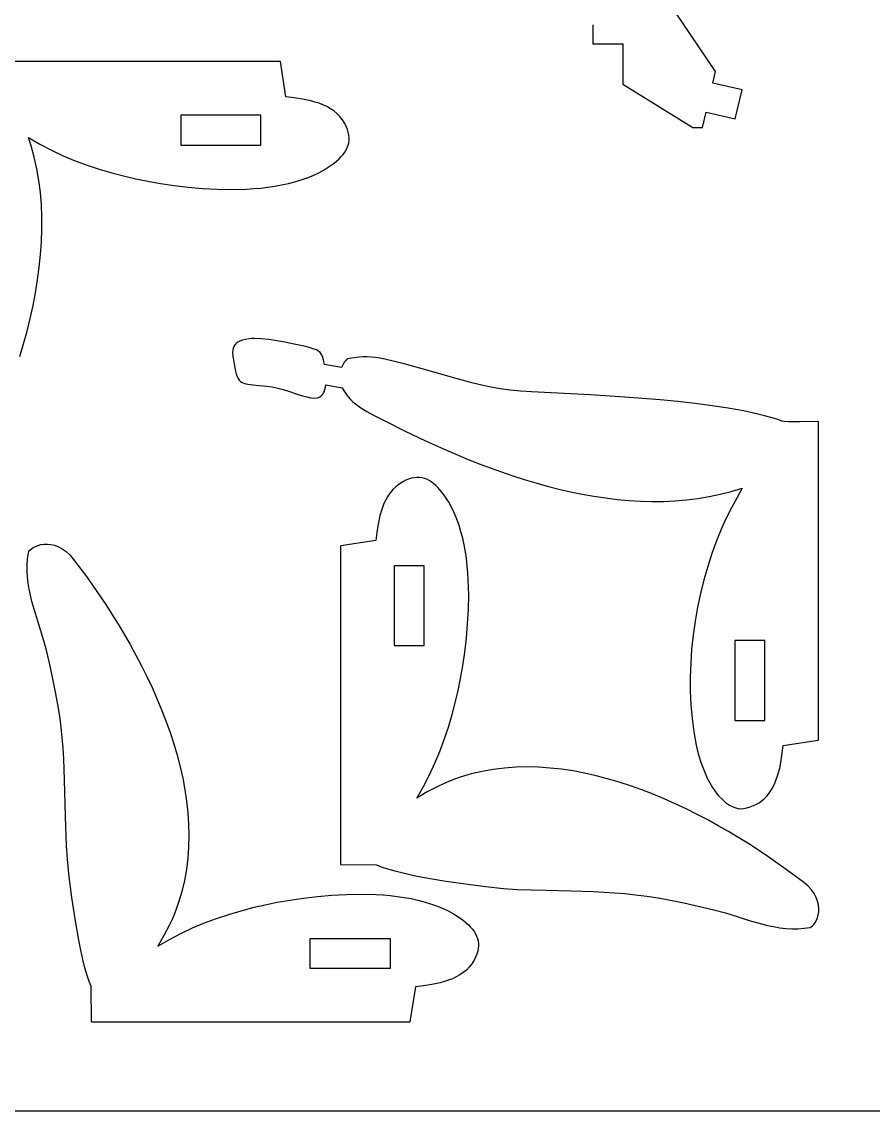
# Model space of a CAD drawing. Extents: x 279 to 859, y 491 to 871.
# Drawn here: x 494.5 to 567.8, y 491 to 584.8 of the extents above; entities that cross this region are included whole.
import ezdxf

# ---------------------------------------------------------------- set-up
doc = ezdxf.new("R2010")
doc.units = 0
doc.layers.get('0').update_dxf_attribs({"linetype": 'CONTINUOUS'})

msp = doc.modelspace()

# ---------------------------------------------------------------- linework, layer by layer
at = {"color": 3}
for p, q in [((554.240798, 580.557138), (546.256998, 592.352138)), ((543.676698, 584.584638), (543.676698, 582.947338)), ((543.676698, 582.947338), (546.256998, 582.947338)), ((546.256998, 582.947338), (546.256998, 579.450638)), ((516.768072, 581.416944), (489.344872, 581.419444)), ((517.244572, 578.367844), (516.768072, 581.416944)), ((554.004898, 579.553838), (554.240798, 580.557138)), ((546.256998, 579.450638), (552.277998, 575.722538)), ((556.517898, 578.967638), (554.004898, 579.553838)), ((555.934398, 576.465138), (556.517898, 578.967638)), ((517.942172, 578.285463), (517.244572, 578.367844)), ((518.662891, 578.175689), (517.942172, 578.285463)), ((519.385869, 578.022952), (518.662891, 578.175689)), ((519.741687, 577.925607), (519.385869, 578.022952)), ((520.090247, 577.811681), (519.741687, 577.925607)), ((520.428943, 577.67923), (520.090247, 577.811681)), ((520.755166, 577.526306), (520.428943, 577.67923)), ((521.066309, 577.350963), (520.755166, 577.526306)), ((521.359766, 577.151255), (521.066309, 577.350963)), ((521.632928, 576.925235), (521.359766, 577.151255)), ((521.883188, 576.670958), (521.632928, 576.925235)), ((522.107938, 576.386476), (521.883188, 576.670958)), ((522.304572, 576.069844), (522.107938, 576.386476)), ((553.108398, 575.722538), (553.421398, 577.050838)), ((553.421398, 577.050838), (555.934398, 576.465138)), ((522.434079, 575.810587), (522.304572, 576.069844)), ((522.53567, 575.559723), (522.434079, 575.810587)), ((522.609994, 575.316793), (522.53567, 575.559723)), ((522.657702, 575.081336), (522.609994, 575.316793)), ((552.277998, 575.722538), (553.108398, 575.722538)), ((495.298572, 574.137644), (495.059672, 574.864644)), ((495.059672, 574.864644), (496.05943, 574.289669)), ((496.05943, 574.289669), (497.059213, 573.768883)), ((522.59536, 574.205056), (522.647622, 574.415213)), ((522.647622, 574.415213), (522.675866, 574.631006)), ((522.679443, 574.852894), (522.657702, 575.081336)), ((522.675866, 574.631006), (522.679443, 574.852894)), ((495.568812, 573.162762), (495.298572, 574.137644)), ((497.059213, 573.768883), (498.064551, 573.297693)), ((521.996516, 573.222724), (522.159124, 573.411595)), ((522.159124, 573.411595), (522.300961, 573.603805)), ((522.300961, 573.603805), (522.42138, 573.799812)), ((522.42138, 573.799812), (522.519729, 574.000076)), ((522.519729, 574.000076), (522.59536, 574.205056)), ((495.790396, 572.168251), (495.568812, 573.162762)), ((498.064551, 573.297693), (499.080972, 572.871506)), ((499.080972, 572.871506), (500.114006, 572.485731)), ((500.114006, 572.485731), (501.169182, 572.135774)), ((520.535969, 572.091868), (520.97609, 572.369249)), ((520.97609, 572.369249), (521.390572, 572.671544)), ((521.390572, 572.671544), (521.813789, 573.036732)), ((521.813789, 573.036732), (521.996516, 573.222724)), ((495.964883, 571.155729), (495.790396, 572.168251)), ((501.169182, 572.135774), (502.252027, 571.817042)), ((502.252027, 571.817042), (503.368072, 571.524944)), ((503.368072, 571.524944), (504.317052, 571.304833)), ((519.077817, 571.401487), (519.585228, 571.608759)), ((519.585228, 571.608759), (520.071813, 571.838629)), ((520.071813, 571.838629), (520.535969, 572.091868)), ((496.093831, 570.126816), (495.964883, 571.155729)), ((504.317052, 571.304833), (505.349587, 571.094792)), ((505.349587, 571.094792), (506.45284, 570.901002)), ((506.45284, 570.901002), (507.613977, 570.729639)), ((507.613977, 570.729639), (508.820162, 570.586882)), ((508.820162, 570.586882), (510.058561, 570.47891)), ((514.461333, 570.464132), (515.077591, 570.518429)), ((515.077591, 570.518429), (515.685858, 570.589145)), ((515.685858, 570.589145), (516.284531, 570.677052)), ((516.284531, 570.677052), (516.872004, 570.782923)), ((516.872004, 570.782923), (517.446674, 570.90753)), ((517.446674, 570.90753), (518.006935, 571.051644)), ((518.006935, 571.051644), (518.551184, 571.216039)), ((518.551184, 571.216039), (519.077817, 571.401487)), ((496.178798, 569.083128), (496.093831, 570.126816)), ((510.058561, 570.47891), (511.316339, 570.4119)), ((511.316339, 570.4119), (512.58066, 570.392031)), ((512.58066, 570.392031), (513.838689, 570.425482)), ((513.838689, 570.425482), (514.461333, 570.464132)), ((496.221342, 568.026285), (496.178798, 569.083128)), ((496.223022, 566.957905), (496.221342, 568.026285)), ((496.185397, 565.879606), (496.223022, 566.957905)), ((496.110025, 564.793007), (496.185397, 565.879606)), ((495.998463, 563.699726), (496.110025, 564.793007)), ((495.852271, 562.601381), (495.998463, 563.699726)), ((495.673007, 561.499591), (495.852271, 562.601381)), ((495.462229, 560.395974), (495.673007, 561.499591)), ((495.221496, 559.292148), (495.462229, 560.395974)), ((494.952366, 558.189732), (495.221496, 559.292148)), ((494.656397, 557.090344), (494.952366, 558.189732)), ((513.493837, 557.412717), (513.2743, 557.332253)), ((513.755062, 557.479722), (513.493837, 557.412717)), ((514.061023, 557.53332), (513.755062, 557.479722)), ((514.277615, 557.553523), (514.061023, 557.53332)), ((514.528111, 557.558684), (514.277615, 557.553523)), ((515.11091, 557.529829), (514.528111, 557.558684)), ((515.769609, 557.458652), (515.11091, 557.529829)), ((516.464398, 557.357045), (515.769609, 557.458652)), ((517.155464, 557.236904), (516.464398, 557.357045)), ((494.335148, 555.995602), (494.656397, 557.090344)), ((512.661924, 556.563942), (512.648899, 556.387818)), ((512.69531, 556.726245), (512.661924, 556.563942)), ((512.752105, 556.874778), (512.69531, 556.726245)), ((512.835354, 557.009594), (512.752105, 556.874778)), ((512.948106, 557.130744), (512.835354, 557.009594)), ((513.093405, 557.238279), (512.948106, 557.130744)), ((513.2743, 557.332253), (513.093405, 557.238279)), ((517.802998, 557.110123), (517.155464, 557.236904)), ((518.808223, 556.88422), (517.802998, 557.110123)), ((519.246232, 556.773595), (518.808223, 556.88422)), ((519.596773, 556.673769), (519.246232, 556.773595)), ((519.872501, 556.56719), (519.596773, 556.673769)), ((520.086073, 556.436308), (519.872501, 556.56719)), ((520.173505, 556.356268), (520.086073, 556.436308)), ((512.648899, 556.387818), (512.671746, 555.993898)), ((512.671746, 555.993898), (512.739479, 555.54407)), ((512.739479, 555.54407), (512.827723, 555.03792)), ((520.250144, 556.263571), (520.173505, 556.356268)), ((520.377373, 556.031428), (520.250144, 556.263571)), ((520.480413, 555.722328), (520.377373, 556.031428)), ((520.571923, 555.31872), (520.480413, 555.722328)), ((522.285223, 555.533895), (522.143151, 555.288639)), ((522.370453, 555.644673), (522.285223, 555.533895)), ((522.465469, 555.737864), (522.370453, 555.644673)), ((522.570512, 555.806201), (522.465469, 555.737864)), ((522.685823, 555.84242), (522.570512, 555.806201)), ((523.520029, 555.943267), (522.685823, 555.84242)), ((523.885572, 555.965738), (523.520029, 555.943267)), ((524.235023, 555.968645), (523.885572, 555.965738)), ((524.582092, 555.951293), (524.235023, 555.968645)), ((524.940491, 555.912986), (524.582092, 555.951293)), ((525.323931, 555.853027), (524.940491, 555.912986)), ((525.746123, 555.77072), (525.323931, 555.853027)), ((526.600398, 555.580582), (525.746123, 555.77072)), ((527.417711, 555.379668), (526.600398, 555.580582)), ((512.827723, 555.03792), (512.884671, 554.748258)), ((512.884671, 554.748258), (512.95084, 554.50097)), ((522.037323, 555.06022), (520.571923, 555.31872)), ((522.143151, 555.288639), (522.037323, 555.06022)), ((528.965746, 554.956387), (527.417711, 555.379668)), ((531.88551, 554.100158), (528.965746, 554.956387)), ((512.95084, 554.50097), (513.027509, 554.292437)), ((513.027509, 554.292437), (513.115952, 554.119042)), ((513.115952, 554.119042), (513.217448, 553.977164)), ((513.217448, 553.977164), (513.333271, 553.863185)), ((513.333271, 553.863185), (513.4647, 553.773485)), ((513.4647, 553.773485), (513.61301, 553.704445)), ((513.61301, 553.704445), (513.779479, 553.652447)), ((513.779479, 553.652447), (513.965382, 553.613871)), ((513.965382, 553.613871), (514.400599, 553.562511)), ((533.354419, 553.710715), (531.88551, 554.100158)), ((534.112387, 553.535179), (533.354419, 553.710715)), ((514.400599, 553.562511), (514.928875, 553.521411)), ((514.928875, 553.521411), (515.560423, 553.46162)), ((515.560423, 553.46162), (516.055056, 553.386826)), ((516.055056, 553.386826), (516.536637, 553.282992)), ((516.536637, 553.282992), (517.002938, 553.15865)), ((517.002938, 553.15865), (517.451735, 553.022331)), ((517.451735, 553.022331), (518.287915, 552.747887)), ((518.287915, 552.747887), (518.670847, 552.626823)), ((520.245299, 552.585601), (520.336026, 552.664128)), ((520.336026, 552.664128), (520.416814, 552.760989)), ((520.416814, 552.760989), (520.487384, 552.87725)), ((520.487384, 552.87725), (520.547458, 553.013977)), ((520.547458, 553.013977), (520.596758, 553.172237)), ((520.596758, 553.172237), (520.635005, 553.353096)), ((520.635005, 553.353096), (520.661923, 553.55762)), ((520.661923, 553.55762), (522.089923, 553.30582)), ((522.089923, 553.30582), (522.245117, 553.027217)), ((522.245117, 553.027217), (522.415316, 552.769902)), ((522.415316, 552.769902), (522.59951, 552.532157)), ((534.89413, 553.376059), (534.112387, 553.535179)), ((535.705722, 553.236074), (534.89413, 553.376059)), ((536.553235, 553.117943), (535.705722, 553.236074)), ((537.442744, 553.024385), (536.553235, 553.117943)), ((538.380323, 552.95812), (537.442744, 553.024385)), ((543.477352, 552.691134), (538.380323, 552.95812)), ((546.428919, 552.506375), (543.477352, 552.691134)), ((518.670847, 552.626823), (519.027373, 552.527908)), ((519.027373, 552.527908), (519.355267, 552.45967)), ((519.355267, 552.45967), (519.652305, 552.430643)), ((519.652305, 552.430643), (519.916261, 552.449356)), ((519.916261, 552.449356), (520.035138, 552.479281)), ((520.035138, 552.479281), (520.14491, 552.52434)), ((520.14491, 552.52434), (520.245299, 552.585601)), ((522.59951, 552.532157), (522.796691, 552.312267)), ((522.796691, 552.312267), (523.005852, 552.108515)), ((523.005852, 552.108515), (523.225983, 551.919184)), ((523.225983, 551.919184), (523.695123, 551.57692)), ((547.948141, 552.394163), (546.428919, 552.506375)), ((549.474485, 552.266058), (547.948141, 552.394163)), ((550.991572, 552.120054), (549.474485, 552.266058)), ((552.483025, 551.954148), (550.991572, 552.120054)), ((553.932464, 551.766336), (552.483025, 551.954148)), ((555.323512, 551.554612), (553.932464, 551.766336)), ((523.695123, 551.57692), (524.196044, 551.271744)), ((524.196044, 551.271744), (524.720679, 550.989923)), ((524.720679, 550.989923), (525.808823, 550.44142)), ((556.63979, 551.316973), (555.323512, 551.554612)), ((557.86492, 551.051414), (556.63979, 551.316973)), ((558.438186, 550.907539), (557.86492, 551.051414)), ((558.982523, 550.755931), (558.438186, 550.907539)), ((525.808823, 550.44142), (527.501193, 549.588736)), ((559.495885, 550.596342), (558.982523, 550.755931)), ((559.976223, 550.42852), (559.495885, 550.596342)), ((560.15891, 550.402506), (559.976223, 550.42852)), ((560.49958, 550.387679), (560.15891, 550.402506)), ((561.457685, 550.38207), (560.49958, 550.387679)), ((563.100623, 550.40042), (561.457685, 550.38207)), ((563.100623, 522.99752), (563.100623, 550.40042)), ((527.501193, 549.588736), (529.257528, 548.747625)), ((529.257528, 548.747625), (531.070626, 547.929682)), ((531.070626, 547.929682), (532.933288, 547.146503)), ((532.933288, 547.146503), (533.880955, 546.771573)), ((533.880955, 546.771573), (534.838312, 546.409681)), ((534.838312, 546.409681), (535.80446, 546.062277)), ((527.292122, 545.216989), (526.975475, 545.020406)), ((527.551379, 545.346486), (527.292122, 545.216989)), ((527.802246, 545.448082), (527.551379, 545.346486)), ((528.045182, 545.522425), (527.802246, 545.448082)), ((528.280645, 545.570161), (528.045182, 545.522425)), ((528.509095, 545.591936), (528.280645, 545.570161)), ((528.730991, 545.588397), (528.509095, 545.591936)), ((528.946793, 545.560191), (528.730991, 545.588397)), ((529.156959, 545.507964), (528.946793, 545.560191)), ((529.361949, 545.432363), (529.156959, 545.507964)), ((529.562222, 545.334034), (529.361949, 545.432363)), ((529.758238, 545.213624), (529.562222, 545.334034)), ((529.950454, 545.07178), (529.758238, 545.213624)), ((535.80446, 546.062277), (536.778497, 545.730811)), ((536.778497, 545.730811), (537.759525, 545.416732)), ((537.759525, 545.416732), (538.746643, 545.121489)), ((526.210698, 544.272325), (526.011002, 543.978883)), ((526.436711, 544.545465), (526.210698, 544.272325)), ((526.690987, 544.795695), (526.436711, 544.545465)), ((526.975475, 545.020406), (526.690987, 544.795695)), ((530.139332, 544.909147), (529.950454, 545.07178)), ((530.32533, 544.726374), (530.139332, 544.909147)), ((530.690522, 544.302989), (530.32533, 544.726374)), ((530.993485, 543.887564), (530.690522, 544.302989)), ((538.746643, 545.121489), (539.73895, 544.846531)), ((539.73895, 544.846531), (540.735548, 544.593308)), ((540.735548, 544.593308), (541.735535, 544.363269)), ((541.735535, 544.363269), (542.738011, 544.157863)), ((554.634274, 544.141959), (555.587204, 544.388678)), ((555.587204, 544.388678), (556.530023, 544.68032)), ((556.530023, 544.68032), (556.055498, 543.816876)), ((525.682767, 543.341525), (525.550334, 543.002827)), ((525.835674, 543.667746), (525.682767, 543.341525)), ((526.011002, 543.978883), (525.835674, 543.667746)), ((531.271469, 543.446687), (530.993485, 543.887564)), ((531.525245, 542.981951), (531.271469, 543.446687)), ((542.738011, 544.157863), (543.742077, 543.97854)), ((543.742077, 543.97854), (544.746832, 543.826749)), ((544.746832, 543.826749), (545.751377, 543.70394)), ((545.751377, 543.70394), (546.75481, 543.611561)), ((546.75481, 543.611561), (547.756233, 543.551063)), ((547.756233, 543.551063), (548.754744, 543.523894)), ((548.754744, 543.523894), (549.749445, 543.531503)), ((549.749445, 543.531503), (550.739434, 543.575341)), ((550.739434, 543.575341), (551.723811, 543.656856)), ((551.723811, 543.656856), (552.701677, 543.777498)), ((552.701677, 543.777498), (553.672131, 543.938716)), ((553.672131, 543.938716), (554.634274, 544.141959)), ((556.055498, 543.816876), (555.596348, 542.959545)), ((525.436427, 542.65426), (525.339099, 542.298433)), ((525.550334, 543.002827), (525.436427, 542.65426)), ((531.755591, 542.494946), (531.525245, 542.981951)), ((531.963279, 541.987265), (531.755591, 542.494946)), ((555.596348, 542.959545), (555.158535, 542.089276)), ((525.186389, 541.575434), (525.076623, 540.854697)), ((525.339099, 542.298433), (525.186389, 541.575434)), ((532.149085, 541.460499), (531.963279, 541.987265)), ((532.313784, 540.916241), (532.149085, 541.460499)), ((555.158535, 542.089276), (554.748023, 541.18702)), ((525.076623, 540.854697), (524.994222, 540.157089)), ((532.45815, 540.356081), (532.313784, 540.916241)), ((554.748023, 541.18702), (554.317762, 540.124935)), ((495.324267, 539.43222), (495.485222, 539.544464)), ((495.485222, 539.544464), (495.678547, 539.647338)), ((495.678547, 539.647338), (495.9008, 539.735158)), ((495.9008, 539.735158), (496.148541, 539.80224)), ((496.148541, 539.80224), (496.418326, 539.842902)), ((496.418326, 539.842902), (496.706715, 539.851458)), ((496.706715, 539.851458), (497.010266, 539.822227)), ((497.010266, 539.822227), (497.325537, 539.749523)), ((497.325537, 539.749523), (497.649087, 539.627664)), ((497.649087, 539.627664), (497.977474, 539.450966)), ((521.945022, 539.680889), (521.942622, 512.257389)), ((521.977122, 539.685889), (521.945022, 539.680889)), ((524.994222, 540.157089), (521.977122, 539.685889)), ((532.582957, 539.781612), (532.45815, 540.356081)), ((532.688981, 539.194426), (532.582957, 539.781612)), ((554.317762, 540.124935), (553.920516, 539.030979)), ((494.9867, 538.579386), (495.070039, 539.096102)), ((495.070039, 539.096102), (495.113234, 539.202355)), ((495.113234, 539.202355), (495.199123, 539.316289)), ((495.199123, 539.316289), (495.324267, 539.43222)), ((497.977474, 539.450966), (498.307256, 539.213745)), ((498.307256, 539.213745), (498.634991, 538.910318)), ((498.634991, 538.910318), (498.957239, 538.535002)), ((532.776996, 538.596114), (532.688981, 539.194426)), ((532.847776, 537.988267), (532.776996, 538.596114)), ((553.920516, 539.030979), (553.557608, 537.909014)), ((494.944277, 537.537499), (494.94614, 538.05964)), ((494.94614, 538.05964), (494.9867, 538.579386)), ((498.957239, 538.535002), (500.065242, 537.052552)), ((532.902097, 537.372479), (532.847776, 537.988267)), ((553.557608, 537.909014), (553.230366, 536.762903)), ((494.977029, 537.0136), (494.944277, 537.537499)), ((495.040318, 536.488581), (494.977029, 537.0136)), ((500.065242, 537.052552), (501.170714, 535.477664)), ((532.940732, 536.75034), (532.902097, 537.372479)), ((532.974047, 535.493377), (532.940732, 536.75034)), ((553.230366, 536.762903), (552.940116, 535.596507)), ((495.130061, 535.963077), (495.040318, 536.488581)), ((495.242178, 535.437726), (495.130061, 535.963077)), ((495.372589, 534.913164), (495.242178, 535.437726)), ((495.671967, 533.868956), (495.372589, 534.913164)), ((501.170714, 535.477664), (501.717825, 534.658491)), ((532.953917, 534.230112), (532.974047, 535.493377)), ((552.940116, 535.596507), (552.688183, 534.413689)), ((501.717825, 534.658491), (502.258693, 533.819732)), ((532.886539, 532.973281), (532.953917, 534.230112)), ((552.688183, 534.413689), (552.475893, 533.21831)), ((495.995548, 532.835547), (495.671967, 533.868956)), ((502.258693, 533.819732), (502.791447, 532.96256)), ((502.791447, 532.96256), (503.314217, 532.08815)), ((532.778112, 531.735617), (532.886539, 532.973281)), ((552.475893, 533.21831), (552.304573, 532.014233)), ((496.310688, 531.818031), (495.995548, 532.835547)), ((503.314217, 532.08815), (503.825132, 531.197676)), ((552.304573, 532.014233), (552.175548, 530.805319)), ((496.584739, 530.821502), (496.310688, 531.818031)), ((503.825132, 531.197676), (504.322323, 530.292311)), ((532.634831, 530.529853), (532.778112, 531.735617)), ((496.90624, 529.47529), (496.584739, 530.821502)), ((504.322323, 530.292311), (504.803919, 529.373231)), ((532.462895, 529.368725), (532.634831, 530.529853)), ((552.175548, 530.805319), (552.090144, 529.595431)), ((497.180202, 528.238748), (496.90624, 529.47529)), ((504.803919, 529.373231), (505.268049, 528.441609)), ((532.268499, 528.264965), (532.462895, 529.368725)), ((552.090144, 529.595431), (552.049687, 528.388431)), ((505.268049, 528.441609), (505.712844, 527.49862)), ((532.057843, 527.231309), (532.268499, 528.264965)), ((552.049687, 528.388431), (552.055504, 527.188181)), ((497.410763, 527.096546), (497.180202, 528.238748)), ((505.712844, 527.49862), (506.136434, 526.545437)), ((497.602062, 526.033355), (497.410763, 527.096546)), ((506.136434, 526.545437), (506.536947, 525.583235)), ((531.837122, 526.280489), (532.057843, 527.231309)), ((552.055504, 527.188181), (552.10892, 525.998543)), ((497.758237, 525.033844), (497.602062, 526.033355)), ((506.536947, 525.583235), (506.912514, 524.613189)), ((531.545167, 525.165204), (531.837122, 526.280489)), ((552.10892, 525.998543), (552.211261, 524.823378)), ((497.883426, 524.082685), (497.758237, 525.033844)), ((506.912514, 524.613189), (507.261264, 523.636472)), ((531.22639, 524.082575), (531.545167, 525.165204)), ((552.211261, 524.823378), (552.363853, 523.66655)), ((497.981768, 523.164547), (497.883426, 524.082685)), ((507.261264, 523.636472), (507.581328, 522.654259)), ((530.876273, 523.027244), (531.22639, 524.082575)), ((552.363853, 523.66655), (552.568023, 522.53192)), ((498.057401, 522.264102), (497.981768, 523.164547)), ((507.581328, 522.654259), (507.870834, 521.667723)), ((530.490297, 521.993852), (530.876273, 523.027244)), ((560.048923, 522.50082), (563.077923, 522.97392)), ((563.077923, 522.97392), (563.100623, 522.99752)), ((498.114463, 521.366019), (498.057401, 522.264102)), ((530.063942, 520.977039), (530.490297, 521.993852)), ((552.568023, 522.53192), (552.746415, 521.788396)), ((552.746415, 521.788396), (552.999254, 520.969369)), ((559.886887, 521.218008), (559.982032, 521.875232)), ((559.982032, 521.875232), (560.048923, 522.50082)), ((498.157093, 520.454968), (498.114463, 521.366019)), ((507.870834, 521.667723), (508.127913, 520.67804)), ((529.59269, 519.971447), (530.063942, 520.977039)), ((552.999254, 520.969369), (553.154101, 520.546083)), ((559.753587, 520.548558), (559.886887, 521.218008)), ((498.215609, 518.532649), (498.157093, 520.454968)), ((508.127913, 520.67804), (508.350694, 519.686382)), ((529.072023, 518.971717), (529.59269, 519.971447)), ((533.189294, 520.050521), (532.253422, 519.772589)), ((534.136108, 520.273582), (533.189294, 520.050521)), ((535.092691, 520.443643), (534.136108, 520.273582)), ((536.057867, 520.562573), (535.092691, 520.443643)), ((537.030464, 520.632244), (536.057867, 520.562573)), ((538.009306, 520.654526), (537.030464, 520.632244)), ((538.99322, 520.631288), (538.009306, 520.654526)), ((539.981031, 520.564402), (538.99322, 520.631288)), ((540.971565, 520.455737), (539.981031, 520.564402)), ((541.963648, 520.307163), (540.971565, 520.455737)), ((542.956106, 520.120552), (541.963648, 520.307163)), ((543.947765, 519.897773), (542.956106, 520.120552)), ((544.93745, 519.640698), (543.947765, 519.897773)), ((553.154101, 520.546083), (553.328171, 520.12137)), ((553.328171, 520.12137), (553.521669, 519.701048)), ((559.460446, 519.563924), (559.572235, 519.886295)), ((559.572235, 519.886295), (559.753587, 520.548558)), ((508.350694, 519.686382), (508.537307, 518.693925)), ((528.497422, 517.972489), (529.072023, 518.971717)), ((530.322959, 518.982414), (529.400014, 518.500636)), ((530.793901, 519.203237), (530.322959, 518.982414)), ((531.272136, 519.409255), (530.793901, 519.203237)), ((531.758398, 519.599396), (531.272136, 519.409255)), ((532.253422, 519.772589), (531.758398, 519.599396)), ((545.923987, 519.351195), (544.93745, 519.640698)), ((546.906202, 519.031135), (545.923987, 519.351195)), ((547.882922, 518.682389), (546.906202, 519.031135)), ((553.521669, 519.701048), (553.734798, 519.290933)), ((553.734798, 519.290933), (553.967762, 518.89684)), ((553.967762, 518.89684), (554.220765, 518.524587)), ((559.025777, 518.66097), (559.188454, 518.948835)), ((559.188454, 518.948835), (559.332931, 519.250629)), ((559.332931, 519.250629), (559.460446, 519.563924)), ((498.266055, 516.374505), (498.215609, 518.532649)), ((508.537307, 518.693925), (508.685882, 517.701843)), ((529.400014, 518.500636), (528.497422, 517.972489)), ((548.85297, 518.306827), (547.882922, 518.682389)), ((549.815175, 517.90632), (548.85297, 518.306827)), ((554.220765, 518.524587), (554.494011, 518.17999)), ((554.494011, 518.17999), (554.787704, 517.868865)), ((558.416173, 517.905208), (558.640874, 518.13673)), ((558.640874, 518.13673), (558.843663, 518.38946)), ((558.843663, 518.38946), (559.025777, 518.66097)), ((508.685882, 517.701843), (508.794548, 516.711309)), ((550.76836, 517.482737), (549.815175, 517.90632)), ((551.711353, 517.037948), (550.76836, 517.482737)), ((552.642979, 516.573826), (551.711353, 517.037948)), ((554.787704, 517.868865), (555.102048, 517.59703)), ((555.102048, 517.59703), (555.437246, 517.370299)), ((555.437246, 517.370299), (555.793503, 517.19449)), ((555.793503, 517.19449), (555.979592, 517.127499)), ((555.979592, 517.127499), (556.171023, 517.07542)), ((556.171023, 517.07542), (556.391703, 517.054847)), ((556.391703, 517.054847), (556.648307, 517.078331)), ((556.648307, 517.078331), (556.927012, 517.137887)), ((556.927012, 517.137887), (557.213998, 517.225533)), ((557.213998, 517.225533), (557.495443, 517.333282)), ((557.495443, 517.333282), (557.757526, 517.453153)), ((557.757526, 517.453153), (557.986426, 517.57716)), ((557.986426, 517.57716), (558.168323, 517.69732)), ((558.168323, 517.69732), (558.416173, 517.905208)), ((498.341539, 513.857902), (498.266055, 516.374505)), ((508.794548, 516.711309), (508.861436, 515.723499)), ((553.562064, 516.092238), (552.642979, 516.573826)), ((554.467433, 515.595057), (553.562064, 516.092238)), ((508.861436, 515.723499), (508.884674, 514.739586)), ((555.357912, 515.084152), (554.467433, 515.595057)), ((508.884674, 514.739586), (508.862393, 513.760744)), ((556.232328, 514.561393), (555.357912, 515.084152)), ((557.089506, 514.028651), (556.232328, 514.561393)), ((498.42021, 512.702326), (498.341539, 513.857902)), ((508.862393, 513.760744), (508.792723, 512.788147)), ((557.928272, 513.487796), (557.089506, 514.028651)), ((558.747451, 512.940698), (557.928272, 513.487796)), ((498.57995, 511.179344), (498.42021, 512.702326)), ((508.792723, 512.788147), (508.673792, 511.822971)), ((560.322354, 511.835257), (558.747451, 512.940698)), ((508.673792, 511.822971), (508.503732, 510.866388)), ((521.942622, 512.257389), (525.033222, 512.235989)), ((525.033222, 512.235989), (525.440381, 512.059291)), ((525.440381, 512.059291), (525.971517, 511.880377)), ((525.971517, 511.880377), (526.610026, 511.700974)), ((526.610026, 511.700974), (527.339308, 511.522814)), ((527.339308, 511.522814), (528.142759, 511.347626)), ((561.804822, 510.727289), (560.322354, 511.835257)), ((498.806925, 509.421768), (498.57995, 511.179344)), ((508.503732, 510.866388), (508.280671, 509.919574)), ((528.142759, 511.347626), (529.003777, 511.177139)), ((529.003777, 511.177139), (530.832109, 510.857189)), ((530.832109, 510.857189), (532.691486, 510.576802)), ((532.691486, 510.576802), (534.449092, 510.349814)), ((562.180107, 510.405076), (561.804822, 510.727289)), ((508.280671, 509.919574), (508.002739, 508.983702)), ((518.759947, 509.365111), (519.965702, 509.508392)), ((519.965702, 509.508392), (521.20336, 509.616819)), ((521.20336, 509.616819), (522.460188, 509.684197)), ((522.460188, 509.684197), (523.723451, 509.704327)), ((523.723451, 509.704327), (524.980415, 509.671012)), ((524.980415, 509.671012), (525.602556, 509.632377)), ((525.602556, 509.632377), (526.218347, 509.578056)), ((526.218347, 509.578056), (526.826196, 509.507276)), ((526.826196, 509.507276), (527.424511, 509.419261)), ((534.449092, 510.349814), (535.972109, 510.190064)), ((535.972109, 510.190064), (537.127722, 510.111389)), ((537.127722, 510.111389), (539.644292, 510.035935)), ((539.644292, 510.035935), (541.802412, 509.985503)), ((541.802412, 509.985503), (543.724718, 509.926993)), ((543.724718, 509.926993), (544.635765, 509.884364)), ((544.635765, 509.884364), (545.533847, 509.827302)), ((545.533847, 509.827302), (546.434293, 509.751669)), ((546.434293, 509.751669), (547.352435, 509.653328)), ((547.352435, 509.653328), (548.3036, 509.52814)), ((548.3036, 509.52814), (549.303119, 509.371969)), ((562.483512, 510.077368), (562.180107, 510.405076)), ((562.72072, 509.747607), (562.483512, 510.077368)), ((562.897412, 509.419236), (562.72072, 509.747607)), ((499.087301, 507.562414), (498.806925, 509.421768)), ((508.002739, 508.983702), (507.829545, 508.488674)), ((513.395316, 508.275418), (514.510639, 508.567402)), ((514.510639, 508.567402), (515.461441, 508.788123)), ((515.461441, 508.788123), (516.495082, 508.998779)), ((516.495082, 508.998779), (517.598829, 509.193175)), ((517.598829, 509.193175), (518.759947, 509.365111)), ((527.424511, 509.419261), (528.011701, 509.313237)), ((528.011701, 509.313237), (528.586175, 509.18843)), ((528.586175, 509.18843), (529.146339, 509.044064)), ((529.146339, 509.044064), (529.690603, 508.879365)), ((529.690603, 508.879365), (530.217375, 508.693559)), ((530.217375, 508.693559), (530.725063, 508.485871)), ((549.303119, 509.371969), (550.366321, 509.180676)), ((550.366321, 509.180676), (551.508535, 508.950123)), ((551.508535, 508.950123), (552.745092, 508.676174)), ((552.745092, 508.676174), (554.091322, 508.354689)), ((563.019272, 509.095697), (562.897412, 509.419236)), ((563.09198, 508.780431), (563.019272, 509.095697)), ((563.121219, 508.476881), (563.09198, 508.780431)), ((507.639403, 508.002402), (507.433382, 507.524155)), ((507.829545, 508.488674), (507.639403, 508.002402)), ((511.257292, 507.606509), (512.312653, 507.956628)), ((512.312653, 507.956628), (513.395316, 508.275418)), ((530.725063, 508.485871), (531.212075, 508.255525)), ((531.212075, 508.255525), (531.676819, 508.001749)), ((531.676819, 508.001749), (532.117705, 507.723766)), ((532.117705, 507.723766), (532.533139, 507.420802)), ((554.091322, 508.354689), (555.087822, 508.080642)), ((555.087822, 508.080642), (556.105323, 507.765514)), ((556.105323, 507.765514), (557.138727, 507.441948)), ((562.917129, 507.448682), (563.004945, 507.670947)), ((563.004945, 507.670947), (563.072019, 507.918697)), ((563.072019, 507.918697), (563.112672, 508.188489)), ((563.112672, 508.188489), (563.121219, 508.476881)), ((499.407245, 505.734096), (499.087301, 507.562414)), ((507.212551, 507.053202), (506.730743, 506.130252)), ((507.433382, 507.524155), (507.212551, 507.053202)), ((508.201456, 506.322956), (509.20705, 506.794196)), ((509.20705, 506.794196), (510.223876, 507.220539)), ((510.223876, 507.220539), (511.257292, 507.606509)), ((532.533139, 507.420802), (532.956495, 507.055581)), ((532.956495, 507.055581), (533.13926, 506.869575)), ((533.13926, 506.869575), (533.301887, 506.680692)), ((533.301887, 506.680692), (533.443729, 506.488473)), ((557.138727, 507.441948), (558.182934, 507.142589)), ((558.182934, 507.142589), (558.707496, 507.012188)), ((558.707496, 507.012188), (559.232846, 506.90008)), ((559.232846, 506.90008), (559.758348, 506.810345)), ((559.758348, 506.810345), (560.283364, 506.747064)), ((560.283364, 506.747064), (560.807257, 506.714318)), ((560.807257, 506.714318), (561.329389, 506.716186)), ((561.329389, 506.716186), (561.849123, 506.75675)), ((561.849123, 506.75675), (562.365822, 506.840089)), ((562.365822, 506.840089), (562.472107, 506.883303)), ((562.472107, 506.883303), (562.586063, 506.969211)), ((562.586063, 506.969211), (562.702006, 507.094371)), ((562.702006, 507.094371), (562.814256, 507.255342)), ((562.814256, 507.255342), (562.917129, 507.448682)), ((506.730743, 506.130252), (506.202539, 505.227702)), ((506.202539, 505.227702), (507.201738, 505.802299)), ((507.201738, 505.802299), (508.201456, 506.322956)), ((533.443729, 506.488473), (533.56414, 506.292458)), ((533.56414, 506.292458), (533.662471, 506.092188)), ((533.662471, 506.092188), (533.738076, 505.887202)), ((533.738076, 505.887202), (533.790308, 505.677041)), ((499.577731, 504.87308), (499.407245, 505.734096)), ((499.752922, 504.069628), (499.577731, 504.87308)), ((533.800297, 505.010911), (533.752566, 504.775453)), ((533.790308, 505.677041), (533.818521, 505.461245)), ((533.822066, 505.239355), (533.800297, 505.010911)), ((533.818521, 505.461245), (533.822066, 505.239355)), ((499.931087, 503.340343), (499.752922, 504.069628)), ((533.447139, 504.022402), (533.250523, 503.705772)), ((533.576635, 504.281658), (533.447139, 504.022402)), ((533.678228, 504.532522), (533.576635, 504.281658)), ((533.752566, 504.775453), (533.678228, 504.532522)), ((500.110498, 502.701825), (499.931087, 503.340343)), ((532.50239, 502.94102), (532.208944, 502.741326)), ((532.775541, 503.167028), (532.50239, 502.94102)), ((533.025787, 503.421296), (532.775541, 503.167028)), ((533.250523, 503.705772), (533.025787, 503.421296)), ((500.289425, 502.170678), (500.110498, 502.701825)), ((500.466139, 501.763502), (500.289425, 502.170678)), ((530.52853, 502.069406), (529.805556, 501.916683)), ((530.884345, 502.16674), (530.52853, 502.069406)), ((531.232901, 502.280652), (530.884345, 502.16674)), ((531.571591, 502.413089), (531.232901, 502.280652)), ((531.897808, 502.565998), (531.571591, 502.413089)), ((532.208944, 502.741326), (531.897808, 502.565998)), ((500.487339, 498.672902), (500.466139, 501.763502)), ((528.387239, 501.724502), (527.915939, 498.707302)), ((529.084839, 501.806907), (528.387239, 501.724502)), ((529.805556, 501.916683), (529.084839, 501.806907)), ((527.910939, 498.675302), (500.487339, 498.672902)), ((527.915939, 498.707302), (527.910939, 498.675302))]:
    msp.add_line(p, q, dxfattribs=at)
at = {"color": 5}
for p, q in [((515.075072, 576.790044), (508.194472, 576.790044)), ((508.194472, 576.790044), (508.194472, 574.209844)), ((515.075072, 574.209844), (515.075072, 576.790044)), ((508.194472, 574.209844), (515.075072, 574.209844)), ((529.152122, 537.987889), (526.571922, 537.987889)), ((526.571922, 537.987889), (526.571922, 531.106889)), ((529.152122, 531.106889), (529.152122, 537.987889)), ((526.571922, 531.106889), (529.152122, 531.106889)), ((555.891223, 531.55102), (555.891223, 524.67032)), ((558.471223, 531.55102), (555.891223, 531.55102)), ((558.471223, 524.67032), (558.471223, 531.55102)), ((555.891223, 524.67032), (558.471223, 524.67032)), ((519.337139, 505.882602), (526.217939, 505.882602)), ((519.337139, 503.302102), (519.337139, 505.882602)), ((526.217939, 505.882602), (526.217939, 503.302102)), ((526.217939, 503.302102), (519.337139, 503.302102))]:
    msp.add_line(p, q, dxfattribs=at)
at = {"color": 7}
msp.add_line((858.559376, 491.005032), (278.559376, 491.005032), dxfattribs=at)

doc.saveas('drawing.dxf')
